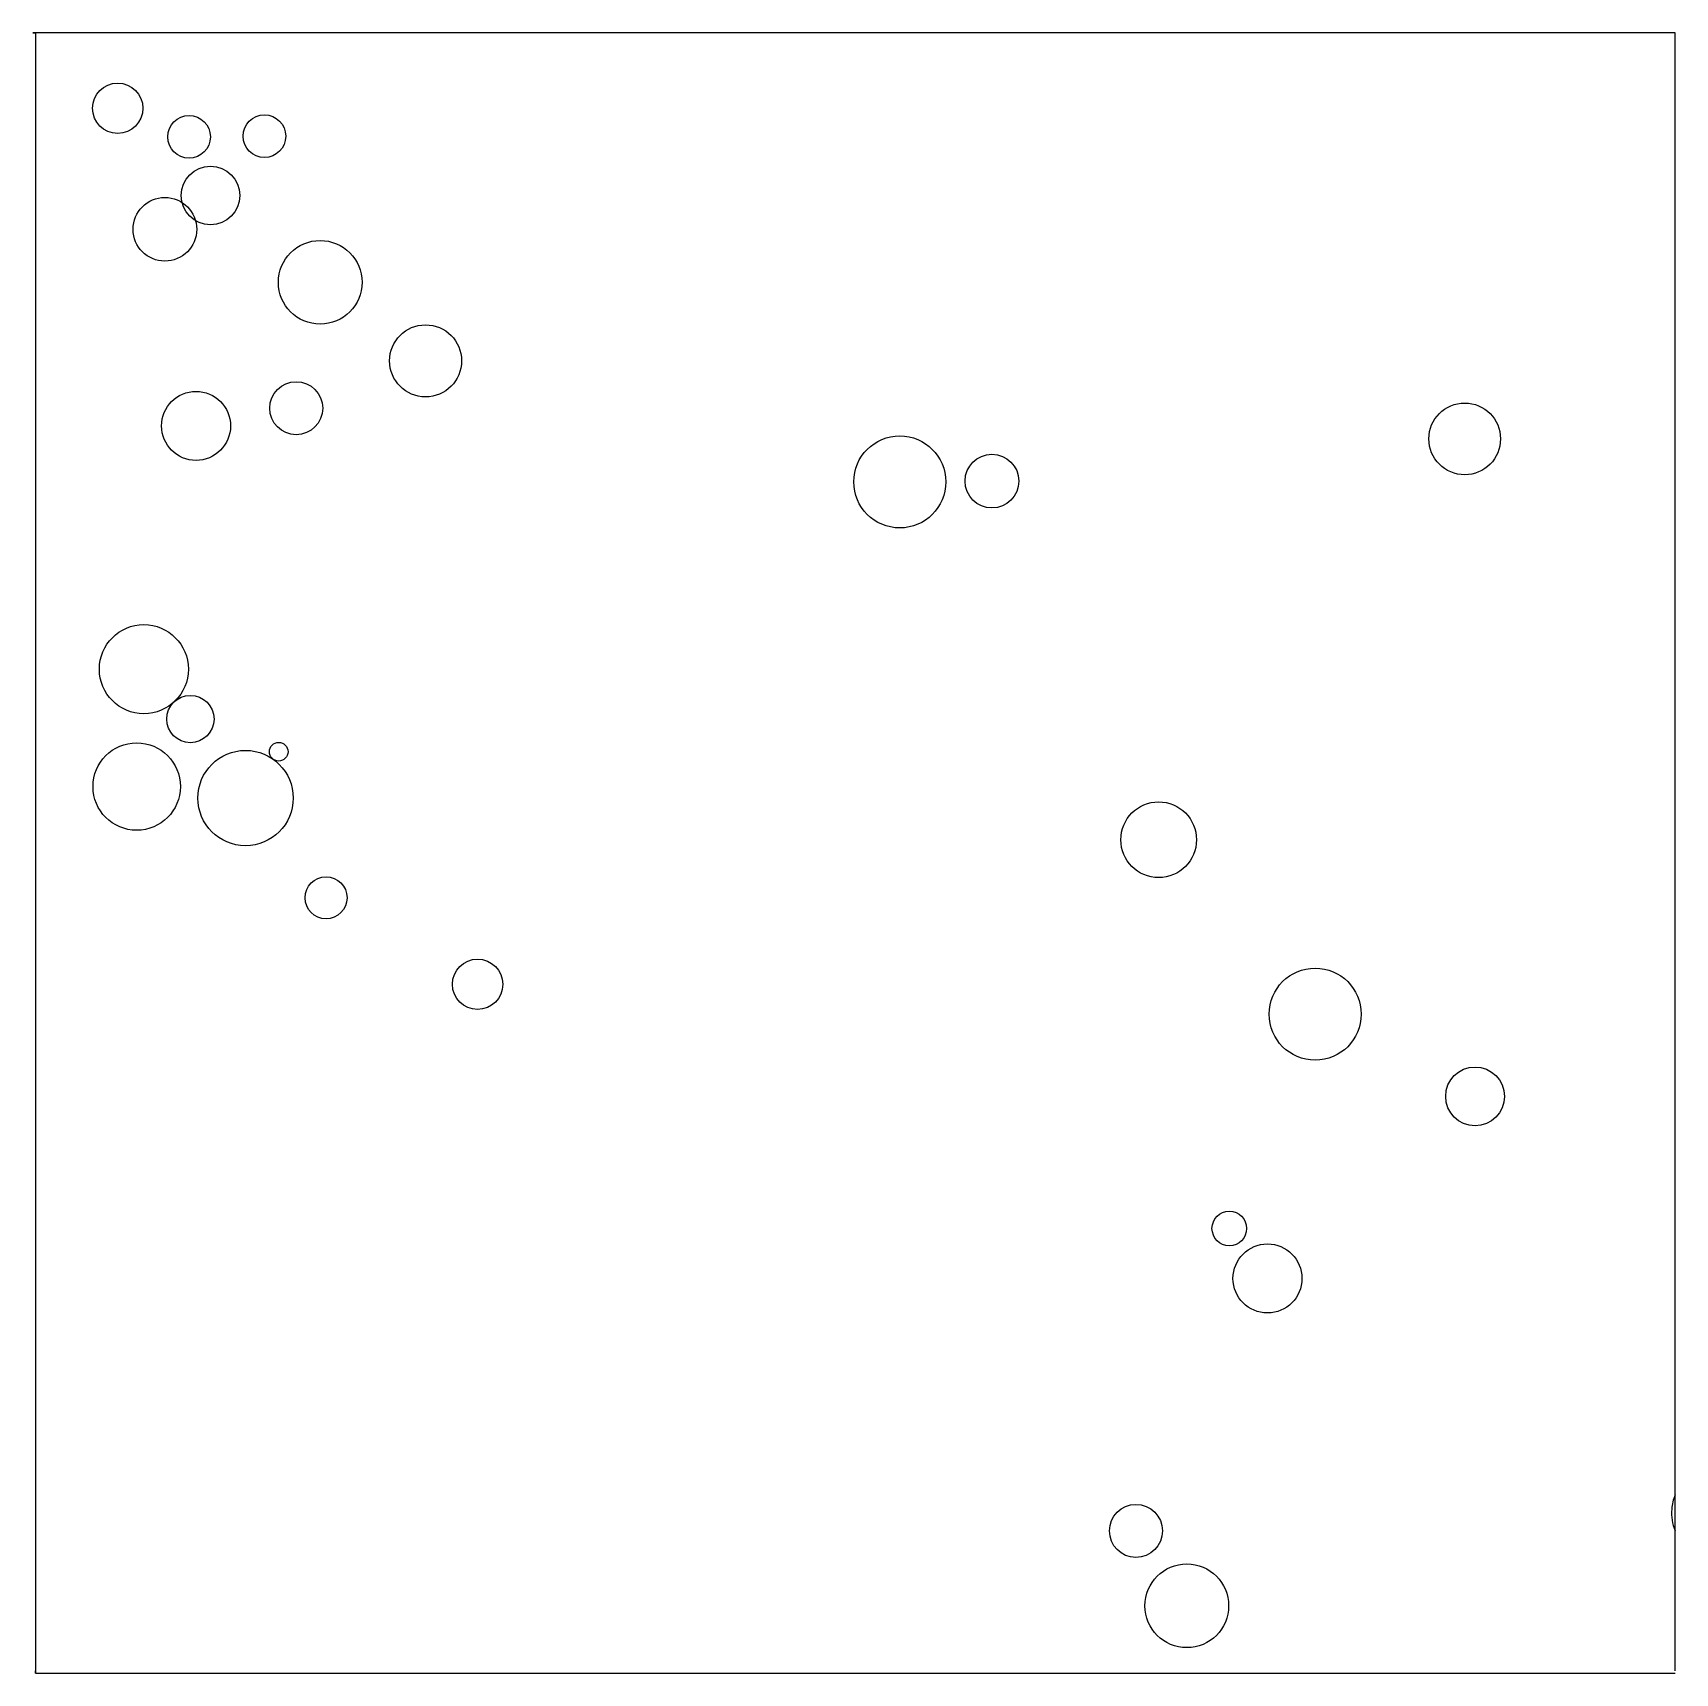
# Model space of a CAD drawing. Extents: x 4.057 to 5.043, y 2.549 to 3.533.
import ezdxf

# ---------------------------------------------------------------- set-up
doc = ezdxf.new("R2010")
doc.units = 0
doc.layers.add('LAYER1', color=7, linetype='CONTINUOUS')
doc.layers.add('LAYER12', color=5, linetype='CONTINUOUS')

msp = doc.modelspace()

# ---------------------------------------------------------------- linework, layer by layer
at = {"layer": 'LAYER1', "color": 7, "linetype": 'CONTINUOUS'}
for centre, radius in [((4.1083, 3.4879), 0.0151), ((4.1511, 3.4707), 0.0128), ((4.1963, 3.4711), 0.0128), ((4.164, 3.4356), 0.0176), ((4.1366, 3.4153), 0.0191), ((4.2298, 3.3835), 0.0251), ((4.293, 3.3364), 0.0216), ((4.2154, 3.308), 0.0159), ((4.1553, 3.2974), 0.0207), ((4.9164, 3.2896), 0.0215), ((4.5775, 3.2638), 0.0276), ((4.6328, 3.2643), 0.0161), ((4.124, 3.1515), 0.0267), ((4.1519, 3.1216), 0.0142), ((4.1197, 3.0811), 0.0262), ((4.2049, 3.102), 0.0056), ((4.185, 3.0742), 0.0286), ((4.7328, 3.0492), 0.0227), ((4.2333, 3.0144), 0.0126), ((4.3242, 2.9625), 0.0151), ((4.8267, 2.9446), 0.0276), ((4.9226, 2.8953), 0.0176), ((4.7752, 2.8161), 0.0104), ((4.7981, 2.7861), 0.0207), ((4.7192, 2.6347), 0.0159), ((4.7497, 2.5898), 0.0251)]:
    msp.add_circle(centre, radius, dxfattribs=at)
for start, end in [(157.171, 175.3432), (175.3433, -157.1714)]:
    msp.add_arc((5.0682, 2.6455), 0.0277, start, end, dxfattribs=at)
at = {"layer": 'LAYER12', "color": 5, "linetype": 'CONTINUOUS'}
for points in [[(4.0589, 3.5331), (4.0574, 3.5331)], [(4.0574, 3.5331), (4.0589, 3.5331)], [(4.0589, 3.5331), (4.0589, 3.5331)], [(4.0589, 3.5331), (4.0589, 3.5331)], [(4.0608, 3.5331), (4.0589, 3.5331)], [(4.0589, 3.5331), (4.0589, 3.5331)], [(4.0589, 3.5331), (4.0589, 3.5317)], [(4.0589, 3.5317), (4.0589, 2.5508)], [(5.0426, 3.5331), (4.0608, 3.5331)], [(5.0426, 3.5317), (5.0426, 3.5331)], [(5.0426, 3.5331), (5.0426, 3.5331)], [(5.0426, 2.5508), (5.0426, 3.5317)], [(4.0589, 2.5508), (4.0589, 2.5508)], [(4.0589, 2.5508), (4.0589, 2.5494)], [(4.0589, 2.5494), (4.0589, 2.5508)], [(4.0589, 2.5508), (4.0589, 2.5508)], [(4.0589, 2.5494), (4.0608, 2.5494)], [(4.0608, 2.5494), (5.0426, 2.5494)]]:
    msp.add_lwpolyline(points, dxfattribs=at)

doc.saveas('drawing.dxf')
